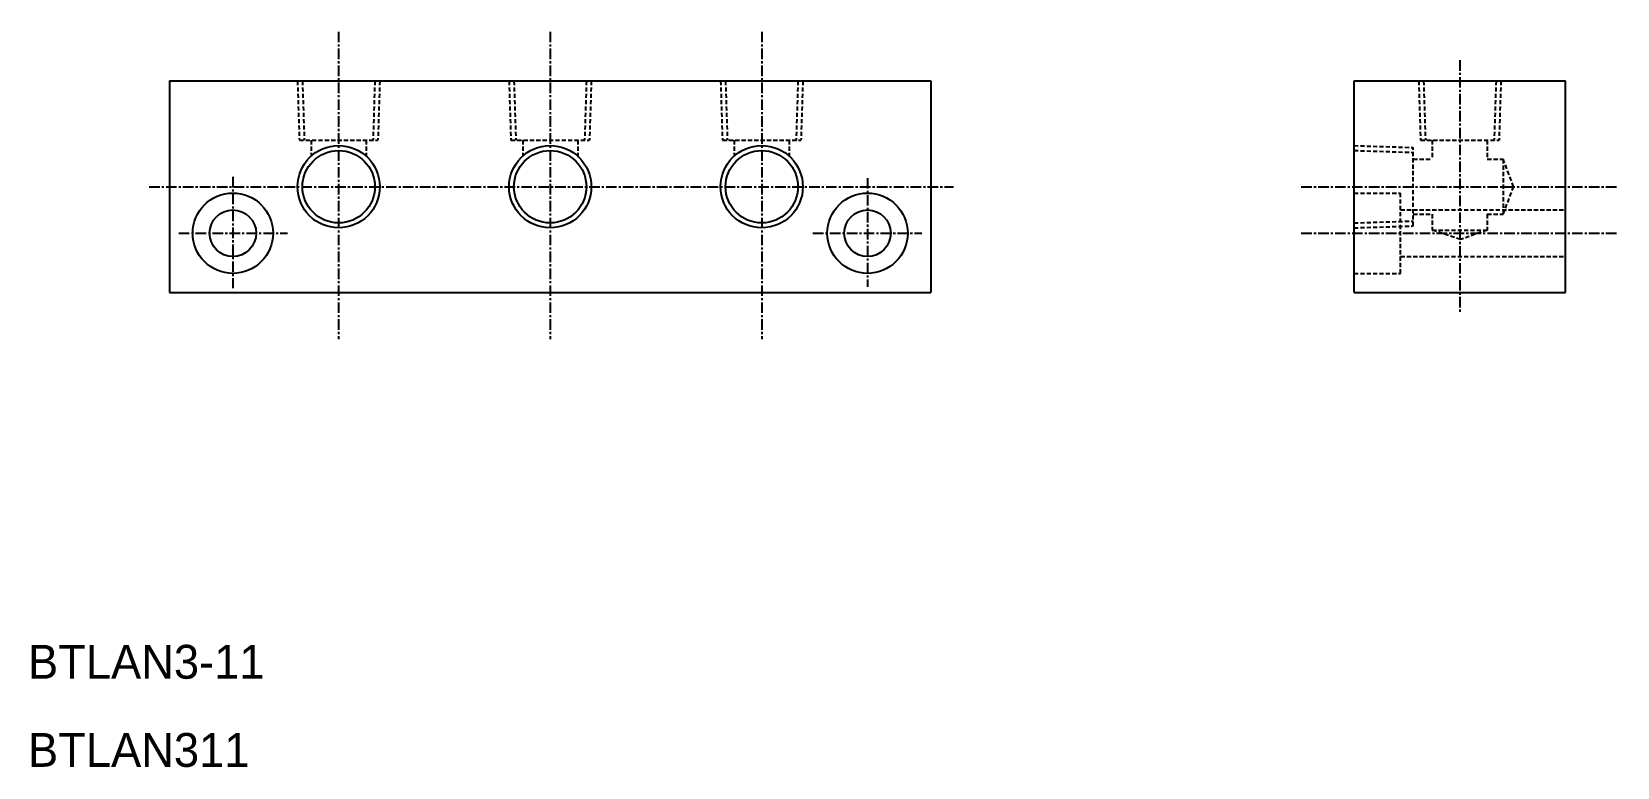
# Model space of a CAD drawing. Extents: x 5629 to 5816, y 22711 to 22798.
import ezdxf

# ---------------------------------------------------------------- set-up
doc = ezdxf.new("R2010")
doc.units = 0
doc.linetypes.add('CENTER', pattern=[2, 1.25, -0.25, 0.25, -0.25])
doc.linetypes.add('DASHED', pattern=[0.75, 0.5, -0.25])
doc.layers.get('0').update_dxf_attribs({"linetype": 'CONTINUOUS'})
doc.layers.add('CENTER', color=1, linetype='CENTER')

msp = doc.modelspace()

# ---------------------------------------------------------------- linework, layer by layer
at = {"color": 7, "linetype": 'CONTINUOUS'}
for p, q in [((5645.33, 22792.35), (5735.33, 22792.35)), ((5645.33, 22792.35), (5645.33, 22767.35)), ((5735.33, 22792.35), (5735.33, 22767.35)), ((5785.33, 22767.35), (5785.33, 22792.35)), ((5785.33, 22792.35), (5810.33, 22792.35)), ((5810.33, 22767.35), (5810.33, 22792.35)), ((5645.33, 22767.35), (5735.33, 22767.35)), ((5785.33, 22767.35), (5810.33, 22767.35))]:
    msp.add_line(p, q, dxfattribs=at)
at = {"color": 3, "linetype": 'DASHED'}
for p, q in [((5660.47, 22792.35), (5660.69, 22785.35)), ((5661.05, 22792.35), (5661.27, 22785.35)), ((5669.61, 22792.35), (5669.39, 22785.35)), ((5670.19, 22792.35), (5669.97, 22785.35)), ((5685.47, 22792.35), (5685.69, 22785.35)), ((5686.05, 22792.35), (5686.27, 22785.35)), ((5694.61, 22792.35), (5694.39, 22785.35)), ((5695.19, 22792.35), (5694.97, 22785.35)), ((5710.47, 22792.35), (5710.69, 22785.35)), ((5711.05, 22792.35), (5711.27, 22785.35)), ((5719.61, 22792.35), (5719.39, 22785.35)), ((5720.19, 22792.35), (5719.97, 22785.35)), ((5792.97, 22792.35), (5793.19, 22785.35)), ((5793.55, 22792.35), (5793.77, 22785.35)), ((5802.11, 22792.35), (5801.89, 22785.35)), ((5802.69, 22792.35), (5802.47, 22785.35)), ((5660.69, 22785.35), (5669.97, 22785.35)), ((5662.08, 22785.35), (5662.08, 22783.47)), ((5668.58, 22785.35), (5668.58, 22783.47)), ((5685.69, 22785.35), (5694.97, 22785.35)), ((5687.08, 22785.35), (5687.08, 22783.47)), ((5693.58, 22785.35), (5693.58, 22783.47)), ((5710.69, 22785.35), (5719.97, 22785.35)), ((5712.08, 22785.35), (5712.08, 22783.47)), ((5718.58, 22785.35), (5718.58, 22783.47)), ((5785.33, 22784.71), (5792.33, 22784.49)), ((5792.33, 22775.21), (5792.33, 22784.49)), ((5793.19, 22785.35), (5802.47, 22785.35)), ((5794.58, 22785.35), (5794.58, 22783.1)), ((5801.08, 22785.35), (5801.08, 22783.1)), ((5785.33, 22784.13), (5792.33, 22783.91)), ((5792.33, 22783.1), (5794.58, 22783.1)), ((5801.08, 22783.1), (5802.96, 22783.1)), ((5802.96, 22783.1), (5802.96, 22776.6)), ((5804.19, 22779.85), (5802.96, 22783.1)), ((5785.33, 22779.1), (5790.83, 22779.1)), ((5790.83, 22769.6), (5790.83, 22779.1)), ((5802.96, 22776.6), (5804.19, 22779.85)), ((5790.83, 22777.1), (5810.33, 22777.1)), ((5785.33, 22775.57), (5792.33, 22775.79)), ((5785.33, 22774.99), (5792.33, 22775.21)), ((5792.33, 22776.6), (5794.58, 22776.6)), ((5794.58, 22776.6), (5794.58, 22774.72)), ((5801.08, 22776.6), (5802.96, 22776.6)), ((5801.08, 22776.6), (5801.08, 22774.72)), ((5797.93, 22773.62), (5794.58, 22774.72)), ((5794.58, 22774.72), (5801.08, 22774.72)), ((5801.08, 22774.72), (5797.93, 22773.62)), ((5790.83, 22771.6), (5810.33, 22771.6)), ((5785.33, 22769.6), (5790.83, 22769.6))]:
    msp.add_line(p, q, dxfattribs=at)
for p, q in [((5660.52, 22790.6), (5660.52, 22790.6)), ((5660.58, 22788.85), (5660.58, 22788.85))]:
    msp.add_line(p, q)
at = {"color": 3, "linetype": 'CONTINUOUS'}
for centre in [(5665.33, 22779.85), (5690.33, 22779.85), (5715.33, 22779.85)]:
    msp.add_circle(centre, 4.86, dxfattribs=at)
at = {"color": 7, "linetype": 'CONTINUOUS'}
for centre, radius in [((5665.33, 22779.85), 4.28), ((5690.33, 22779.85), 4.28), ((5715.33, 22779.85), 4.28), ((5652.83, 22774.35), 4.75), ((5727.83, 22774.35), 4.75), ((5652.83, 22774.35), 2.75), ((5727.83, 22774.35), 2.75)]:
    msp.add_circle(centre, radius, dxfattribs=at)
at = {"layer": 'CENTER', "color": 1, "linetype": 'CENTER'}
for p, q in [((5665.33, 22798.18), (5665.33, 22761.83)), ((5690.33, 22798.18), (5690.33, 22761.83)), ((5715.33, 22798.18), (5715.33, 22761.83)), ((5797.83, 22794.82), (5797.83, 22765.04)), ((5652.83, 22781.02), (5652.83, 22767.84)), ((5727.83, 22780.87), (5727.83, 22768)), ((5642.93, 22779.85), (5738.01, 22779.85)), ((5779.09, 22779.85), (5816.44, 22779.85)), ((5646.43, 22774.35), (5659.3, 22774.35)), ((5721.38, 22774.35), (5734.25, 22774.35)), ((5779.09, 22774.35), (5816.44, 22774.35))]:
    msp.add_line(p, q, dxfattribs=at)

# ---------------------------------------------------------------- texts
at = {"color": 7, "linetype": 'CONTINUOUS'}
for s, p in [('BTLAN3-11', (5628.62, 22721.68)), ('BTLAN311', (5628.62, 22711.26))]:
    msp.add_text(s, height=4, dxfattribs=at).set_placement(p)

doc.saveas('drawing.dxf')
